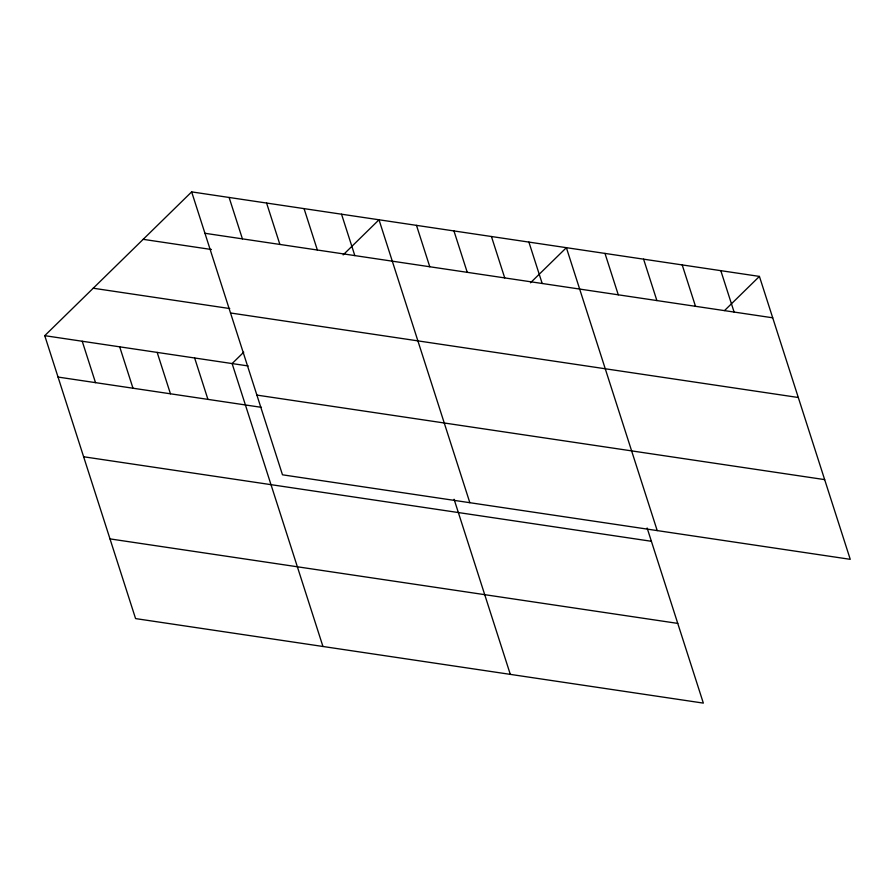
<?xml version="1.0" encoding="UTF-8"?>
<svg xmlns="http://www.w3.org/2000/svg" width="895" height="895" viewBox="0 0 895 895"><rect width="100%" height="100%" fill="white"/><g stroke="black" fill="none" stroke-linecap="round" stroke-linejoin="round"><path stroke-width="1.34" d="M647.13 528.005L703.347 703.112L135.581 618.59L44.75 335.67L191.653 191.888L759.419 276.41L850.25 559.33L282.484 474.809L191.653 191.888M243.742 352.183L232.118 363.571L322.95 646.481M343.143 254.896L379.01 219.778L469.841 502.699M530.5 282.786L566.378 247.68L657.21 530.59M724.514 310.576L759.419 276.41M204.933 233.282L772.709 317.803M143.178 239.334L211.421 249.504M93.225 288.224L229.735 308.551M230.53 312.981L798.295 397.503M44.75 335.67L248.172 365.954M256.887 395.098L824.664 479.619M58.041 377.063L261.463 407.348M83.627 456.763L651.392 541.285M109.995 538.891L677.761 623.401M720.811 270.659L734.101 312.053M682.203 264.92L695.493 306.303M643.594 259.17L656.885 300.563M604.986 253.419L618.277 294.813M528.9 242.097L542.191 283.491M491.433 236.515L504.724 277.909M453.955 230.944L467.246 272.326M416.488 225.361L429.779 266.755M454.089 499.265L510.307 674.371M341.543 214.207L354.823 255.59M304.065 208.624L317.356 250.018M266.598 203.053L279.878 244.436M229.12 197.471L242.411 238.864M194.64 357.989L207.931 399.383M157.173 352.406L170.453 393.8M119.695 346.835L132.986 388.217M82.228 341.252L95.508 382.646"/></g></svg>
